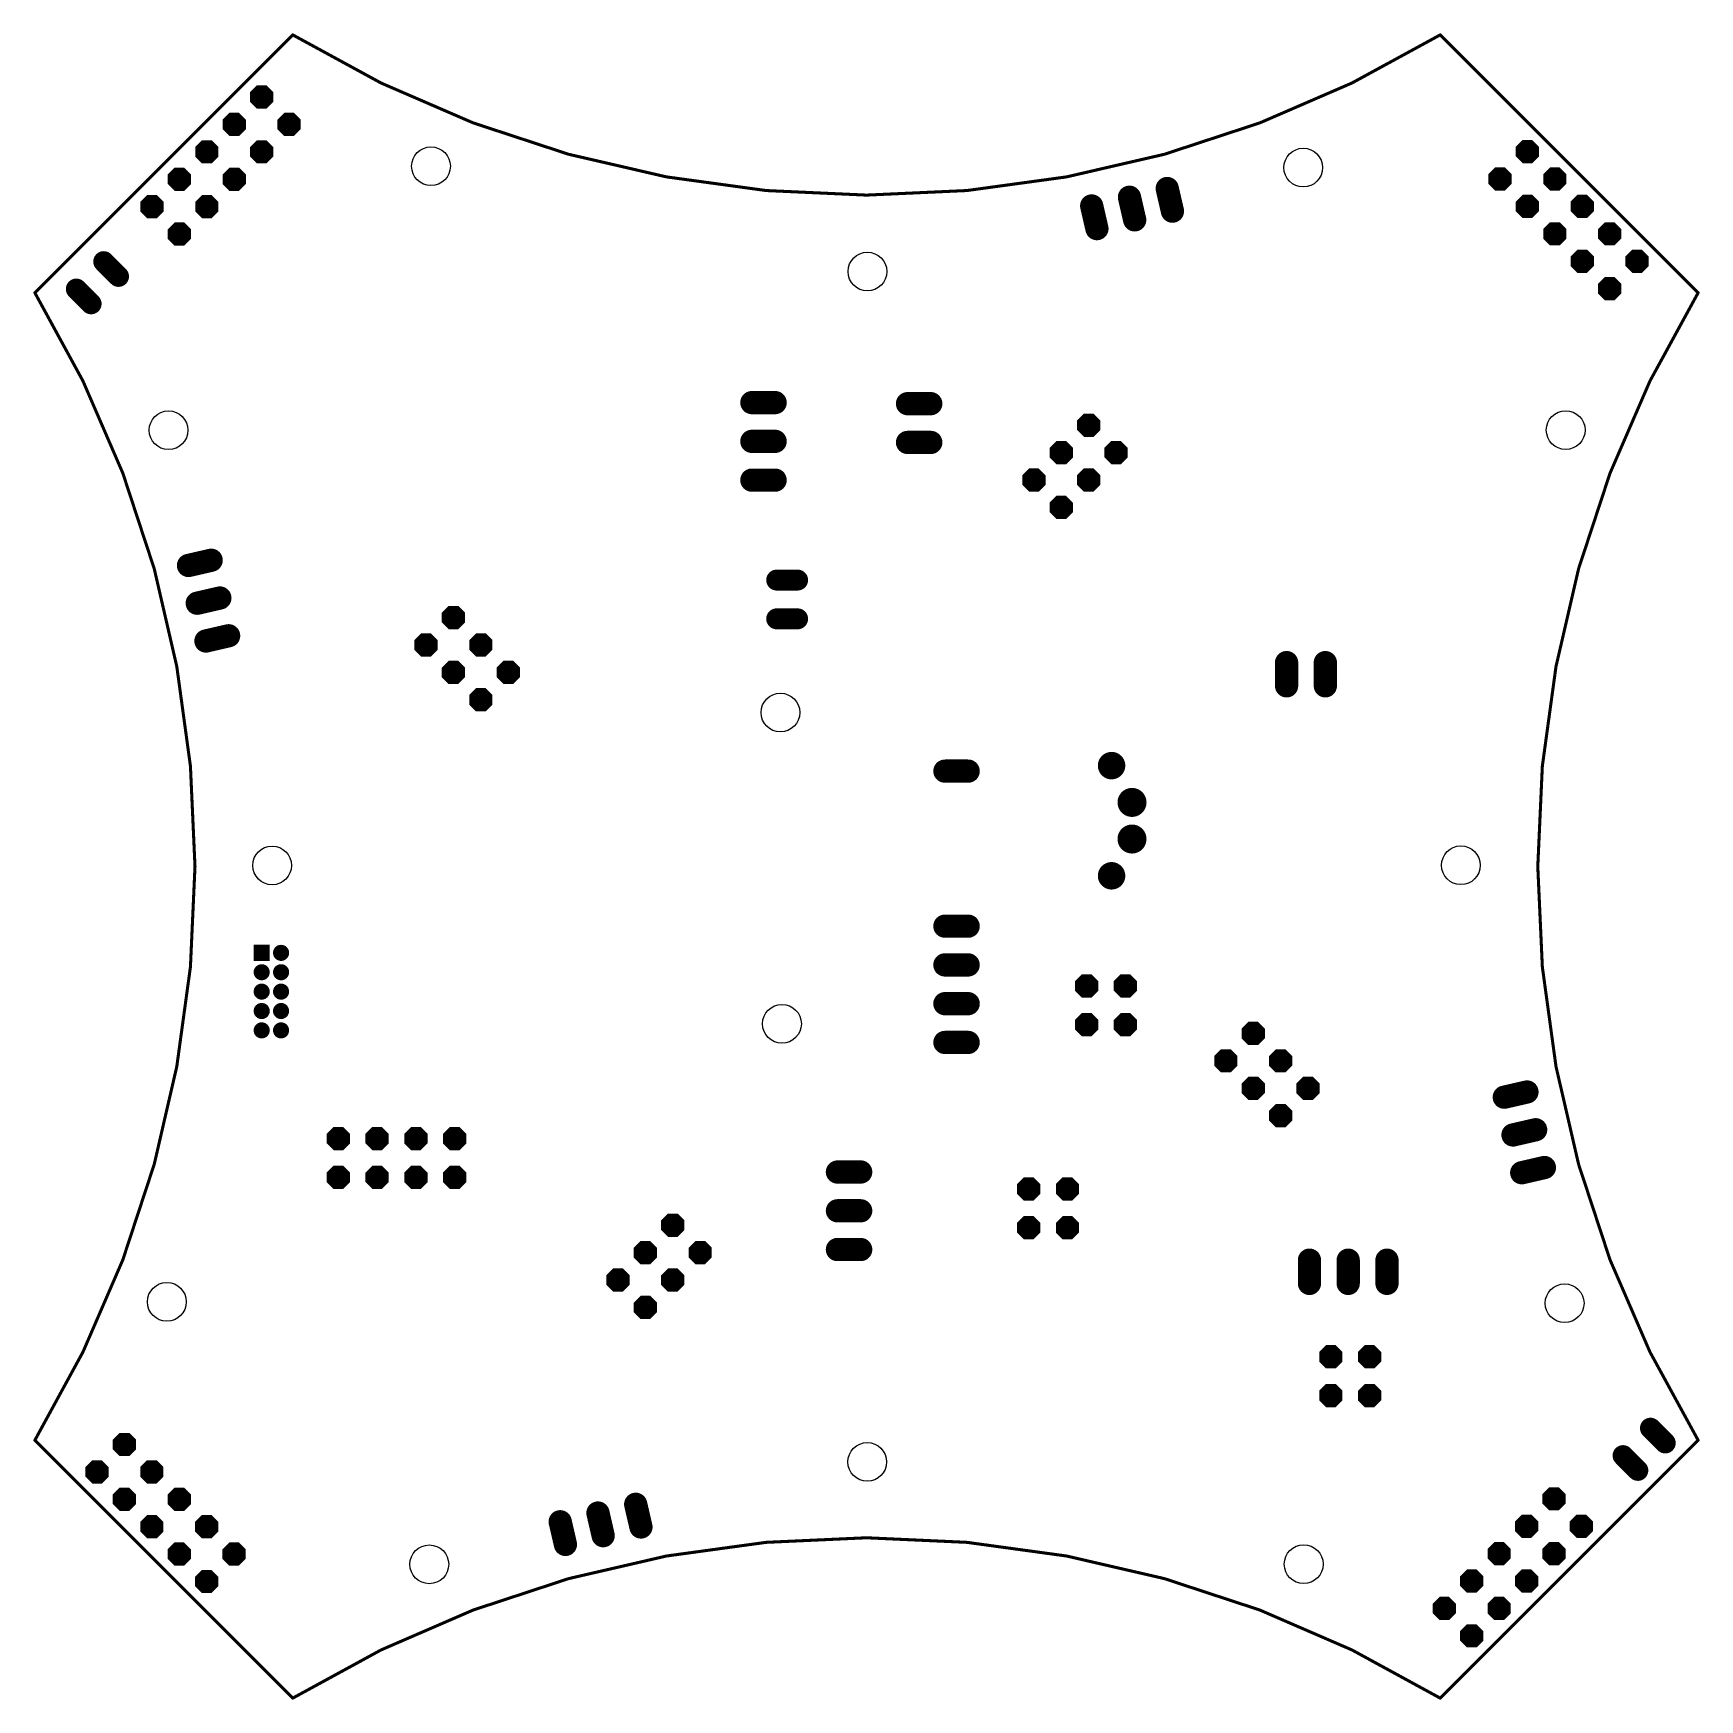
# Model space of a CAD drawing. Extents: x -55 to 55, y -55 to 55.
import ezdxf

# ---------------------------------------------------------------- set-up
doc = ezdxf.new("R2010")
doc.units = 0
doc.layers.add('17', color=53, linetype='CONTINUOUS')
doc.layers.add('20', color=213, linetype='CONTINUOUS')

# ---------------------------------------------------------------- blocks, each defined once
blk = doc.blocks.new('OCTAGONP')
at = {"const_width": 0.5}
blk.add_lwpolyline([(-0.25, -0.1036), (-0.25, 0.1036), (-0.1036, 0.25), (0.1036, 0.25), (0.25, 0.1036), (0.25, -0.1036), (0.1036, -0.25), (-0.1036, -0.25), (-0.25, -0.1036), (-0.25, 0.1036)], dxfattribs=at)
blk = doc.blocks.new('LONGP100')
at = {"const_width": 1}
blk.add_lwpolyline([(-0.5, 0), (0.5, 0)], dxfattribs=at)
at = {"const_width": 0.5}
for points in [[(-0.5, 0.25, 1), (-0.5, -0.25)], [(0.5, -0.25, 1), (0.5, 0.25)]]:
    blk.add_lwpolyline(points, format="xyb", dxfattribs=at)
blk = doc.blocks.new('ROUNDP')
at = {"const_width": 0.5}
blk.add_lwpolyline([(0, -0.25, 1), (0, 0.25, 1), (0, -0.25)], format="xyb", dxfattribs=at)
blk = doc.blocks.new('SQUAREP')
blk.add_solid([(-0.5, -0.5), (0.5, -0.5), (-0.5, 0.5), (0.5, 0.5)])

msp = doc.modelspace()

# ---------------------------------------------------------------- linework, layer by layer
at = {"layer": '20'}
for points, const_width in [([(-37.5646, 54.4646, 1), (-37.6354, 54.5354)], 0.1), ([(37.6354, 54.5354, 1), (37.5646, 54.4646)], 0.1), ([(-37.6, 54.5, 0.2793), (37.6, 54.5)], 0.2), ([(-37.5741, 54.5428, 1), (-37.6259, 54.4572)], 0.1), ([(37.6259, 54.4572, 1), (37.5741, 54.5428)], 0.1), ([(-54.5354, 37.6354, 1), (-54.4646, 37.5646)], 0.1), ([(-54.5, -37.6, 0.2791), (-54.5, 37.6)], 0.2), ([(-54.4572, 37.6259, 1), (-54.5428, 37.5741)], 0.1), ([(54.5, 37.6, 0.2795), (54.5, -37.6)], 0.2), ([(54.5428, 37.5741, 1), (54.4572, 37.6259)], 0.1), ([(54.4646, 37.5646, 1), (54.5354, 37.6354)], 0.1), ([(-54.4646, -37.5646, 1), (-54.5354, -37.6354)], 0.1), ([(-54.5428, -37.5741, 1), (-54.4572, -37.6259)], 0.1), ([(54.4572, -37.6259, 1), (54.5428, -37.5741)], 0.1), ([(54.5354, -37.6354, 1), (54.4646, -37.5646)], 0.1), ([(37.6, -54.5, 0.2795), (-37.6, -54.5)], 0.2), ([(-37.6259, -54.4572, 1), (-37.5741, -54.5428)], 0.1), ([(-37.6354, -54.5354, 1), (-37.5646, -54.4646)], 0.1), ([(37.5646, -54.4646, 1), (37.6354, -54.5354)], 0.1), ([(37.5741, -54.5428, 1), (37.6259, -54.4572)], 0.1)]:
    msp.add_lwpolyline(points, format="xyb", dxfattribs=dict(at, const_width=const_width))
at = {"layer": '20', "const_width": 0.2}
for points in [[(-54.5, 37.6), (-37.6, 54.5)], [(37.6, 54.5), (54.5, 37.6)], [(-37.6, -54.5), (-54.5, -37.6)], [(54.5, -37.6), (37.6, -54.5)]]:
    msp.add_lwpolyline(points, dxfattribs=at)
at = {"layer": '20'}
for centre in [(-28.54, 45.89), (28.62, 45.8), (0.06, 38.99), (-45.74, 28.59), (45.82, 28.6), (-5.64, 10.09), (-38.95, 0.07), (38.95, 0.08), (-5.54, -10.31), (-45.85, -28.53), (45.75, -28.62), (0.05, -39.02), (-28.65, -45.73), (28.65, -45.72)]:
    msp.add_circle(centre, 1.27, dxfattribs=at)

# ---------------------------------------------------------------- block references
at = {"layer": '17'}
for name, p, xscale, yscale, rotation in [('OCTAGONP', (-39.6357, 50.4256), 1.524, 1.524, 45), ('OCTAGONP', (-39.6357, 50.4256), 1.524, 1.524, 45), ('OCTAGONP', (-41.4317, 48.6296), 1.524, 1.524, 45), ('OCTAGONP', (-41.4317, 48.6296), 1.524, 1.524, 45), ('OCTAGONP', (-37.8396, 48.6296), 1.524, 1.524, 45), ('OCTAGONP', (-37.8396, 48.6296), 1.524, 1.524, 45), ('OCTAGONP', (-43.2278, 46.8335), 1.524, 1.524, 45), ('OCTAGONP', (-43.2278, 46.8335), 1.524, 1.524, 45), ('OCTAGONP', (-39.6357, 46.8335), 1.524, 1.524, 45), ('OCTAGONP', (-39.6357, 46.8335), 1.524, 1.524, 45), ('OCTAGONP', (43.3129, 46.8503), 1.524, 1.524, 315), ('OCTAGONP', (43.3129, 46.8503), 1.524, 1.524, 315), ('OCTAGONP', (-45.0238, 45.0375), 1.524, 1.524, 45), ('OCTAGONP', (-45.0238, 45.0375), 1.524, 1.524, 45), ('OCTAGONP', (-41.4317, 45.0375), 1.524, 1.524, 45), ('OCTAGONP', (-41.4317, 45.0375), 1.524, 1.524, 45), ('OCTAGONP', (41.5168, 45.0543), 1.524, 1.524, 315), ('OCTAGONP', (41.5168, 45.0543), 1.524, 1.524, 315), ('OCTAGONP', (45.1089, 45.0543), 1.524, 1.524, 315), ('OCTAGONP', (45.1089, 45.0543), 1.524, 1.524, 315), ('LONGP100', (17.4037, 43.1168), 1.524, 1.524, 103), ('LONGP100', (17.4037, 43.1168), 1.524, 1.524, 103), ('LONGP100', (19.8786, 43.6882), 1.524, 1.524, 103), ('LONGP100', (19.8786, 43.6882), 1.524, 1.524, 103), ('OCTAGONP', (-46.8199, 43.2414), 1.524, 1.524, 45), ('OCTAGONP', (-46.8199, 43.2414), 1.524, 1.524, 45), ('OCTAGONP', (-43.2278, 43.2414), 1.524, 1.524, 45), ('OCTAGONP', (-43.2278, 43.2414), 1.524, 1.524, 45), ('LONGP100', (14.9288, 42.5454), 1.524, 1.524, 103), ('LONGP100', (14.9288, 42.5454), 1.524, 1.524, 103), ('OCTAGONP', (43.3129, 43.2582), 1.524, 1.524, 315), ('OCTAGONP', (43.3129, 43.2582), 1.524, 1.524, 315), ('OCTAGONP', (46.905, 43.2582), 1.524, 1.524, 315), ('OCTAGONP', (46.905, 43.2582), 1.524, 1.524, 315), ('OCTAGONP', (-45.0238, 41.4454), 1.524, 1.524, 45), ('OCTAGONP', (-45.0238, 41.4454), 1.524, 1.524, 45), ('OCTAGONP', (45.1089, 41.4622), 1.524, 1.524, 315), ('OCTAGONP', (45.1089, 41.4622), 1.524, 1.524, 315), ('OCTAGONP', (48.701, 41.4622), 1.524, 1.524, 315), ('OCTAGONP', (48.701, 41.4622), 1.524, 1.524, 315), ('LONGP100', (-49.501, 39.1546), 1.3716, 1.3716, 315), ('LONGP100', (-49.501, 39.1546), 1.3716, 1.3716, 315), ('OCTAGONP', (46.905, 39.6661), 1.524, 1.524, 315), ('OCTAGONP', (46.905, 39.6661), 1.524, 1.524, 315), ('OCTAGONP', (50.4971, 39.6661), 1.524, 1.524, 315), ('OCTAGONP', (50.4971, 39.6661), 1.524, 1.524, 315), ('LONGP100', (-51.297, 37.3585), 1.3716, 1.3716, 315), ('LONGP100', (-51.297, 37.3585), 1.3716, 1.3716, 315), ('OCTAGONP', (48.701, 37.8701), 1.524, 1.524, 315), ('OCTAGONP', (48.701, 37.8701), 1.524, 1.524, 315), ('LONGP100', (-6.75, 30.4), 1.524, 1.524, 180), ('LONGP100', (-6.75, 30.4), 1.524, 1.524, 180), ('LONGP100', (3.45, 30.33), 1.524, 1.524, 180), ('LONGP100', (3.45, 30.33), 1.524, 1.524, 180), ('OCTAGONP', (14.5619, 28.9181), 1.524, 1.524, 45), ('OCTAGONP', (14.5619, 28.9181), 1.524, 1.524, 45), ('LONGP100', (-6.75, 27.86), 1.524, 1.524, 180), ('LONGP100', (-6.75, 27.86), 1.524, 1.524, 180), ('LONGP100', (3.45, 27.79), 1.524, 1.524, 180), ('LONGP100', (3.45, 27.79), 1.524, 1.524, 180), ('OCTAGONP', (12.7659, 27.1221), 1.524, 1.524, 45), ('OCTAGONP', (12.7659, 27.1221), 1.524, 1.524, 45), ('OCTAGONP', (16.358, 27.1221), 1.524, 1.524, 45), ('OCTAGONP', (16.358, 27.1221), 1.524, 1.524, 45), ('OCTAGONP', (10.9698, 25.326), 1.524, 1.524, 45), ('OCTAGONP', (10.9698, 25.326), 1.524, 1.524, 45), ('OCTAGONP', (14.5619, 25.326), 1.524, 1.524, 45), ('OCTAGONP', (14.5619, 25.326), 1.524, 1.524, 45), ('LONGP100', (-6.75, 25.32), 1.524, 1.524, 180), ('LONGP100', (-6.75, 25.32), 1.524, 1.524, 180), ('OCTAGONP', (12.7659, 23.53), 1.524, 1.524, 45), ('OCTAGONP', (12.7659, 23.53), 1.524, 1.524, 45), ('LONGP100', (-43.6881, 19.8991), 1.524, 1.524, 193), ('LONGP100', (-43.6881, 19.8991), 1.524, 1.524, 193), ('LONGP100', (-5.2, 18.77), 1.3716, 1.3716, 180), ('LONGP100', (-5.2, 18.77), 1.3716, 1.3716, 180), ('LONGP100', (-43.1167, 17.4242), 1.524, 1.524, 193), ('LONGP100', (-43.1167, 17.4242), 1.524, 1.524, 193), ('OCTAGONP', (-27.0676, 16.3131), 1.524, 1.524, 135), ('OCTAGONP', (-27.0676, 16.3131), 1.524, 1.524, 135), ('LONGP100', (-5.2, 16.23), 1.3716, 1.3716, 180), ('LONGP100', (-5.2, 16.23), 1.3716, 1.3716, 180), ('LONGP100', (-42.5453, 14.9493), 1.524, 1.524, 193), ('LONGP100', (-42.5453, 14.9493), 1.524, 1.524, 193), ('OCTAGONP', (-28.8637, 14.5171), 1.524, 1.524, 135), ('OCTAGONP', (-28.8637, 14.5171), 1.524, 1.524, 135), ('OCTAGONP', (-25.2716, 14.5171), 1.524, 1.524, 135), ('OCTAGONP', (-25.2716, 14.5171), 1.524, 1.524, 135), ('OCTAGONP', (-27.0676, 12.721), 1.524, 1.524, 135), ('OCTAGONP', (-27.0676, 12.721), 1.524, 1.524, 135), ('OCTAGONP', (-23.4755, 12.721), 1.524, 1.524, 135), ('OCTAGONP', (-23.4755, 12.721), 1.524, 1.524, 135), ('LONGP100', (27.53, 12.6), 1.524, 1.524, 90), ('LONGP100', (27.53, 12.6), 1.524, 1.524, 90), ('LONGP100', (30.07, 12.6), 1.524, 1.524, 90), ('LONGP100', (30.07, 12.6), 1.524, 1.524, 90), ('OCTAGONP', (-25.2716, 10.925), 1.524, 1.524, 135), ('OCTAGONP', (-25.2716, 10.925), 1.524, 1.524, 135), ('LONGP100', (5.9, 6.25), 1.524, 1.524, 180), ('LONGP100', (5.9, 6.25), 1.524, 1.524, 180), ('ROUNDP', (16.06, 6.61), 1.8, 1.8, 90), ('ROUNDP', (16.06, 6.61), 1.8, 1.8, 90), ('ROUNDP', (17.4, 4.2), 1.9, 1.9, 90), ('ROUNDP', (17.4, 4.2), 1.9, 1.9, 90), ('ROUNDP', (17.4, 1.8), 1.9, 1.9, 90), ('ROUNDP', (17.4, 1.8), 1.9, 1.9, 90), ('ROUNDP', (16.06, -0.61), 1.8, 1.8, 90), ('ROUNDP', (16.06, -0.61), 1.8, 1.8, 90), ('LONGP100', (5.9, -3.91), 1.524, 1.524, 180), ('LONGP100', (5.9, -3.91), 1.524, 1.524, 180), ('SQUAREP', (-39.635, -5.66), 1.0556, 1.0556, 90), ('SQUAREP', (-39.635, -5.66), 1.0556, 1.0556, 90), ('ROUNDP', (-38.365, -5.66), 1.0556, 1.0556, 90), ('ROUNDP', (-38.365, -5.66), 1.0556, 1.0556, 90), ('ROUNDP', (-39.635, -6.93), 1.0556, 1.0556, 90), ('ROUNDP', (-39.635, -6.93), 1.0556, 1.0556, 90), ('ROUNDP', (-38.365, -6.93), 1.0556, 1.0556, 90), ('ROUNDP', (-38.365, -6.93), 1.0556, 1.0556, 90), ('LONGP100', (5.9, -6.45), 1.524, 1.524, 180), ('LONGP100', (5.9, -6.45), 1.524, 1.524, 180), ('OCTAGONP', (14.43, -7.83), 1.524, 1.524, 90), ('OCTAGONP', (14.43, -7.83), 1.524, 1.524, 90), ('OCTAGONP', (16.97, -7.83), 1.524, 1.524, 90), ('OCTAGONP', (16.97, -7.83), 1.524, 1.524, 90), ('ROUNDP', (-39.635, -8.2), 1.0556, 1.0556, 90), ('ROUNDP', (-39.635, -8.2), 1.0556, 1.0556, 90), ('ROUNDP', (-38.365, -8.2), 1.0556, 1.0556, 90), ('ROUNDP', (-38.365, -8.2), 1.0556, 1.0556, 90), ('LONGP100', (5.9, -8.99), 1.524, 1.524, 180), ('LONGP100', (5.9, -8.99), 1.524, 1.524, 180), ('ROUNDP', (-39.635, -9.47), 1.0556, 1.0556, 90), ('ROUNDP', (-39.635, -9.47), 1.0556, 1.0556, 90), ('ROUNDP', (-38.365, -9.47), 1.0556, 1.0556, 90), ('ROUNDP', (-38.365, -9.47), 1.0556, 1.0556, 90), ('OCTAGONP', (14.43, -10.37), 1.524, 1.524, 90), ('OCTAGONP', (14.43, -10.37), 1.524, 1.524, 90), ('OCTAGONP', (16.97, -10.37), 1.524, 1.524, 90), ('OCTAGONP', (16.97, -10.37), 1.524, 1.524, 90), ('ROUNDP', (-39.635, -10.74), 1.0556, 1.0556, 90), ('ROUNDP', (-39.635, -10.74), 1.0556, 1.0556, 90), ('ROUNDP', (-38.365, -10.74), 1.0556, 1.0556, 90), ('ROUNDP', (-38.365, -10.74), 1.0556, 1.0556, 90), ('LONGP100', (5.9, -11.53), 1.524, 1.524, 180), ('LONGP100', (5.9, -11.53), 1.524, 1.524, 180), ('OCTAGONP', (25.3437, -10.9413), 1.524, 1.524, 315), ('OCTAGONP', (25.3437, -10.9413), 1.524, 1.524, 315), ('OCTAGONP', (23.5476, -12.7373), 1.524, 1.524, 315), ('OCTAGONP', (23.5476, -12.7373), 1.524, 1.524, 315), ('OCTAGONP', (27.1398, -12.7373), 1.524, 1.524, 315), ('OCTAGONP', (27.1398, -12.7373), 1.524, 1.524, 315), ('OCTAGONP', (25.3437, -14.5334), 1.524, 1.524, 315), ('OCTAGONP', (25.3437, -14.5334), 1.524, 1.524, 315), ('OCTAGONP', (28.9358, -14.5334), 1.524, 1.524, 315), ('OCTAGONP', (28.9358, -14.5334), 1.524, 1.524, 315), ('LONGP100', (42.5387, -14.948), 1.524, 1.524, 13), ('LONGP100', (42.5387, -14.948), 1.524, 1.524, 13), ('OCTAGONP', (27.1398, -16.3295), 1.524, 1.524, 315), ('OCTAGONP', (27.1398, -16.3295), 1.524, 1.524, 315), ('LONGP100', (43.11, -17.4229), 1.524, 1.524, 13), ('LONGP100', (43.11, -17.4229), 1.524, 1.524, 13), ('LONGP100', (-1.1429, -20.0214), 1.524, 1.524, 180), ('LONGP100', (-1.1429, -20.0214), 1.524, 1.524, 180), ('LONGP100', (43.6814, -19.8978), 1.524, 1.524, 13), ('LONGP100', (43.6814, -19.8978), 1.524, 1.524, 13), ('OCTAGONP', (10.63, -21.13), 1.524, 1.524, 180), ('OCTAGONP', (10.63, -21.13), 1.524, 1.524, 180), ('OCTAGONP', (13.17, -21.13), 1.524, 1.524, 180), ('OCTAGONP', (13.17, -21.13), 1.524, 1.524, 180), ('LONGP100', (-1.1429, -22.5614), 1.524, 1.524, 180), ('LONGP100', (-1.1429, -22.5614), 1.524, 1.524, 180), ('OCTAGONP', (-12.694, -23.5091), 1.524, 1.524, 225), ('OCTAGONP', (-12.694, -23.5091), 1.524, 1.524, 225), ('OCTAGONP', (10.63, -23.67), 1.524, 1.524, 180), ('OCTAGONP', (10.63, -23.67), 1.524, 1.524, 180), ('OCTAGONP', (13.17, -23.67), 1.524, 1.524, 180), ('OCTAGONP', (13.17, -23.67), 1.524, 1.524, 180), ('OCTAGONP', (-14.4901, -25.3051), 1.524, 1.524, 225), ('OCTAGONP', (-14.4901, -25.3051), 1.524, 1.524, 225), ('OCTAGONP', (-10.898, -25.3051), 1.524, 1.524, 225), ('OCTAGONP', (-10.898, -25.3051), 1.524, 1.524, 225), ('LONGP100', (-1.1429, -25.1014), 1.524, 1.524, 180), ('LONGP100', (-1.1429, -25.1014), 1.524, 1.524, 180), ('LONGP100', (29.0286, -26.5586), 1.524, 1.524, 270), ('LONGP100', (29.0286, -26.5586), 1.524, 1.524, 270), ('LONGP100', (31.5686, -26.5586), 1.524, 1.524, 270), ('LONGP100', (31.5686, -26.5586), 1.524, 1.524, 270), ('LONGP100', (34.1086, -26.5586), 1.524, 1.524, 270), ('LONGP100', (34.1086, -26.5586), 1.524, 1.524, 270), ('OCTAGONP', (-16.2861, -27.1012), 1.524, 1.524, 225), ('OCTAGONP', (-16.2861, -27.1012), 1.524, 1.524, 225), ('OCTAGONP', (-12.694, -27.1012), 1.524, 1.524, 225), ('OCTAGONP', (-12.694, -27.1012), 1.524, 1.524, 225), ('OCTAGONP', (-14.4901, -28.8972), 1.524, 1.524, 225), ('OCTAGONP', (-14.4901, -28.8972), 1.524, 1.524, 225), ('OCTAGONP', (30.43, -32.13), 1.524, 1.524, 270), ('OCTAGONP', (30.43, -32.13), 1.524, 1.524, 270), ('OCTAGONP', (32.97, -32.13), 1.524, 1.524, 270), ('OCTAGONP', (32.97, -32.13), 1.524, 1.524, 270), ('OCTAGONP', (30.43, -34.67), 1.524, 1.524, 270), ('OCTAGONP', (30.43, -34.67), 1.524, 1.524, 270), ('OCTAGONP', (32.97, -34.67), 1.524, 1.524, 270), ('OCTAGONP', (32.97, -34.67), 1.524, 1.524, 270), ('LONGP100', (51.8597, -37.2939), 1.3716, 1.3716, 135), ('LONGP100', (51.8597, -37.2939), 1.3716, 1.3716, 135), ('OCTAGONP', (-48.6292, -37.8775), 1.524, 1.524, 135), ('OCTAGONP', (-48.6292, -37.8775), 1.524, 1.524, 135), ('LONGP100', (50.0636, -39.0899), 1.3716, 1.3716, 135), ('LONGP100', (50.0636, -39.0899), 1.3716, 1.3716, 135), ('OCTAGONP', (-50.4252, -39.6735), 1.524, 1.524, 135), ('OCTAGONP', (-50.4252, -39.6735), 1.524, 1.524, 135), ('OCTAGONP', (-46.8331, -39.6735), 1.524, 1.524, 135), ('OCTAGONP', (-46.8331, -39.6735), 1.524, 1.524, 135), ('OCTAGONP', (-48.6292, -41.4696), 1.524, 1.524, 135), ('OCTAGONP', (-48.6292, -41.4696), 1.524, 1.524, 135), ('OCTAGONP', (-45.0371, -41.4696), 1.524, 1.524, 135), ('OCTAGONP', (-45.0371, -41.4696), 1.524, 1.524, 135), ('OCTAGONP', (45.0503, -41.4383), 1.524, 1.524, 225), ('OCTAGONP', (45.0503, -41.4383), 1.524, 1.524, 225), ('LONGP100', (-17.427, -43.1114), 1.524, 1.524, 283), ('LONGP100', (-17.427, -43.1114), 1.524, 1.524, 283), ('LONGP100', (-14.9521, -42.54), 1.524, 1.524, 283), ('LONGP100', (-14.9521, -42.54), 1.524, 1.524, 283), ('OCTAGONP', (-46.8331, -43.2656), 1.524, 1.524, 135), ('OCTAGONP', (-46.8331, -43.2656), 1.524, 1.524, 135), ('OCTAGONP', (-43.241, -43.2656), 1.524, 1.524, 135), ('OCTAGONP', (-43.241, -43.2656), 1.524, 1.524, 135), ('LONGP100', (-19.9019, -43.6828), 1.524, 1.524, 283), ('LONGP100', (-19.9019, -43.6828), 1.524, 1.524, 283), ('OCTAGONP', (43.2542, -43.2344), 1.524, 1.524, 225), ('OCTAGONP', (43.2542, -43.2344), 1.524, 1.524, 225), ('OCTAGONP', (46.8463, -43.2344), 1.524, 1.524, 225), ('OCTAGONP', (46.8463, -43.2344), 1.524, 1.524, 225), ('OCTAGONP', (-45.0371, -45.0617), 1.524, 1.524, 135), ('OCTAGONP', (-45.0371, -45.0617), 1.524, 1.524, 135), ('OCTAGONP', (-41.445, -45.0617), 1.524, 1.524, 135), ('OCTAGONP', (-41.445, -45.0617), 1.524, 1.524, 135), ('OCTAGONP', (41.4582, -45.0304), 1.524, 1.524, 225), ('OCTAGONP', (41.4582, -45.0304), 1.524, 1.524, 225), ('OCTAGONP', (45.0503, -45.0304), 1.524, 1.524, 225), ('OCTAGONP', (45.0503, -45.0304), 1.524, 1.524, 225), ('OCTAGONP', (-43.241, -46.8577), 1.524, 1.524, 135), ('OCTAGONP', (-43.241, -46.8577), 1.524, 1.524, 135), ('OCTAGONP', (39.6621, -46.8265), 1.524, 1.524, 225), ('OCTAGONP', (39.6621, -46.8265), 1.524, 1.524, 225), ('OCTAGONP', (43.2542, -46.8265), 1.524, 1.524, 225), ('OCTAGONP', (43.2542, -46.8265), 1.524, 1.524, 225), ('OCTAGONP', (37.8661, -48.6225), 1.524, 1.524, 225), ('OCTAGONP', (37.8661, -48.6225), 1.524, 1.524, 225), ('OCTAGONP', (41.4582, -48.6225), 1.524, 1.524, 225), ('OCTAGONP', (41.4582, -48.6225), 1.524, 1.524, 225), ('OCTAGONP', (39.6621, -50.4186), 1.524, 1.524, 225), ('OCTAGONP', (39.6621, -50.4186), 1.524, 1.524, 225)]:
    msp.add_blockref(name, p, dxfattribs=dict(at, xscale=xscale, yscale=yscale, rotation=rotation))
at = {"layer": '17', "xscale": 1.524, "yscale": 1.524}
for p in [(-34.61, -17.83), (-34.61, -17.83), (-32.07, -17.83), (-32.07, -17.83), (-29.53, -17.83), (-29.53, -17.83), (-26.99, -17.83), (-26.99, -17.83), (-34.61, -20.37), (-34.61, -20.37), (-32.07, -20.37), (-32.07, -20.37), (-29.53, -20.37), (-29.53, -20.37), (-26.99, -20.37), (-26.99, -20.37)]:
    msp.add_blockref('OCTAGONP', p, dxfattribs=at)

doc.saveas('drawing.dxf')
